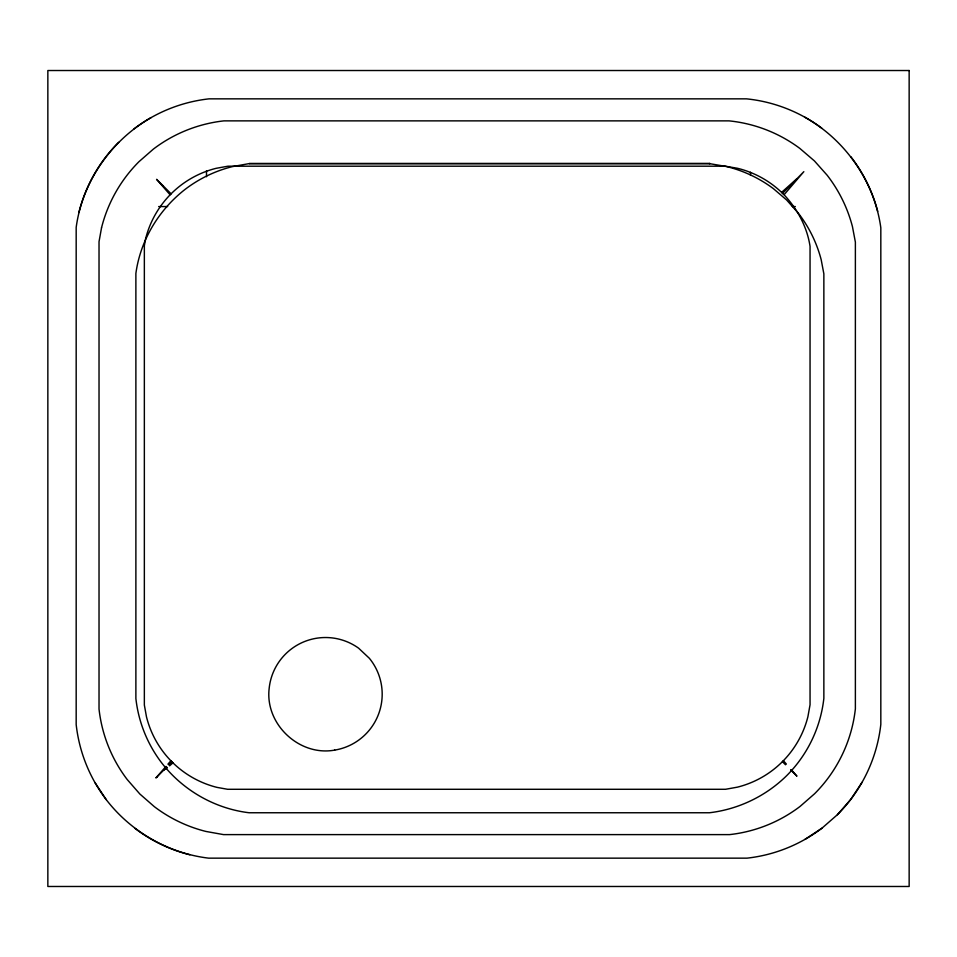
<?xml version="1.0" encoding="UTF-8"?>
<svg xmlns="http://www.w3.org/2000/svg" width="957" height="957" viewBox="0 0 957 957"><rect width="100%" height="100%" fill="white"/><g stroke="black" fill="none" stroke-linecap="round" stroke-linejoin="round"><path stroke-width="1.44" d="M151.11 117.603C111.227 140.392 82.314 181.734 76.177 227.407L76.177 724.581A151.445 151.445 0 0 0 106.179 799.573C130.858 831.693 168.408 853.357 208.662 858.154L747.01 858.154A151.445 151.445 0 0 0 822.003 828.152L837.387 814.718L850.821 799.334L862.066 782.288M166.781 767.083L155.907 777.945L165.98 766.39M167.918 764.176L170.813 760.863L171.973 761.892L172.882 762.932L169.568 765.827M782.587 193.338L803.844 171.674L784.142 194.666L782.587 193.338A96.92 96.92 0 0 0 737.38 168.265L725.25 166.195L227.957 166.195L216.067 168.336A96.92 96.92 0 0 0 145.608 238.795L144.351 245.758L144.351 705.01L146.493 716.913A96.92 96.92 0 0 0 216.952 787.372L227.599 789.286L725.55 789.286L737.452 787.144A96.92 96.92 0 0 0 807.911 716.685L810.053 704.783L810.053 246.368C806.954 225.804 796.272 206.927 781.666 192.297L796.954 178.696M168.863 765.002L171.973 761.892M156.541 777.204L157.474 776.39M167.367 767.753L163.659 770.206M804.945 839.397L822.003 828.152M249.227 163.587L232.288 166.638A129.482 129.482 0 0 0 185.359 189.187C158.934 209.619 140.368 240.231 135.882 273.463L135.882 698.55A129.482 129.482 0 0 0 161.53 762.669C182.62 790.135 214.727 808.653 249.143 812.756L709.448 812.756C738.433 809.335 765.935 796.116 786.714 775.625A129.482 129.482 0 0 0 823.857 698.347L823.857 273.822L821.19 259.742A129.482 129.482 0 0 0 798.198 213.016L786.594 199.965L773.34 188.601A129.482 129.482 0 0 0 726.196 166.47L709.245 163.587L249.227 163.587L710.118 163.539L709.245 163.587M158.683 206.556L167.654 206.556M792.336 206.556L795.327 206.556M804.586 117.065C845.222 139.746 874.542 181.603 880.823 227.826L880.823 724.341A151.445 151.445 0 0 1 837.387 814.718M785.541 764.775L782.419 761.664L783.472 760.755L786.367 764.069M790.745 769.978L796.93 776.163L791.188 769.584M162.774 185.502L156.577 179.318L170.047 194.738L171.088 193.828L162.786 185.491M94.934 782.527L106.179 799.573M750.491 172.26L750.491 175.239M206.509 170.765L206.509 176.734M189.893 854.78A151.445 151.445 0 0 1 134.997 828.391M78.857 212.562A151.445 151.445 0 0 1 118.668 142.282M134.052 128.848A151.445 151.445 0 0 1 209.045 98.846L746.472 98.846A151.445 151.445 0 0 1 821.74 128.154M850.821 156.709A151.445 151.445 0 0 1 877.701 211.353M101.538 227.754L99.026 241.714L99.026 709.053A142.354 142.354 0 0 0 127.221 779.548L139.854 794.011L154.304 806.643A142.354 142.354 0 0 0 205.911 831.442L223.543 834.612L729.593 834.612A142.354 142.354 0 0 0 800.088 806.416L814.551 793.784A142.354 142.354 0 0 0 855.379 708.826L855.379 242.109L852.448 226.63A142.354 142.354 0 0 0 827.183 175.263L814.419 160.92L799.837 148.419A142.354 142.354 0 0 0 729.09 120.869L223.914 120.869A142.354 142.354 0 0 0 153.419 149.065L138.956 161.697A142.354 142.354 0 0 0 101.538 227.754M334.699 750.109C299.385 756.58 264.922 724.234 269.144 688.573A56.666 56.666 0 0 1 358.588 648.164L369.366 658.296A56.666 56.666 0 0 1 334.699 750.109M909.15 70.519L47.85 70.519L47.85 886.481L909.15 886.481L909.15 70.519"/></g></svg>
